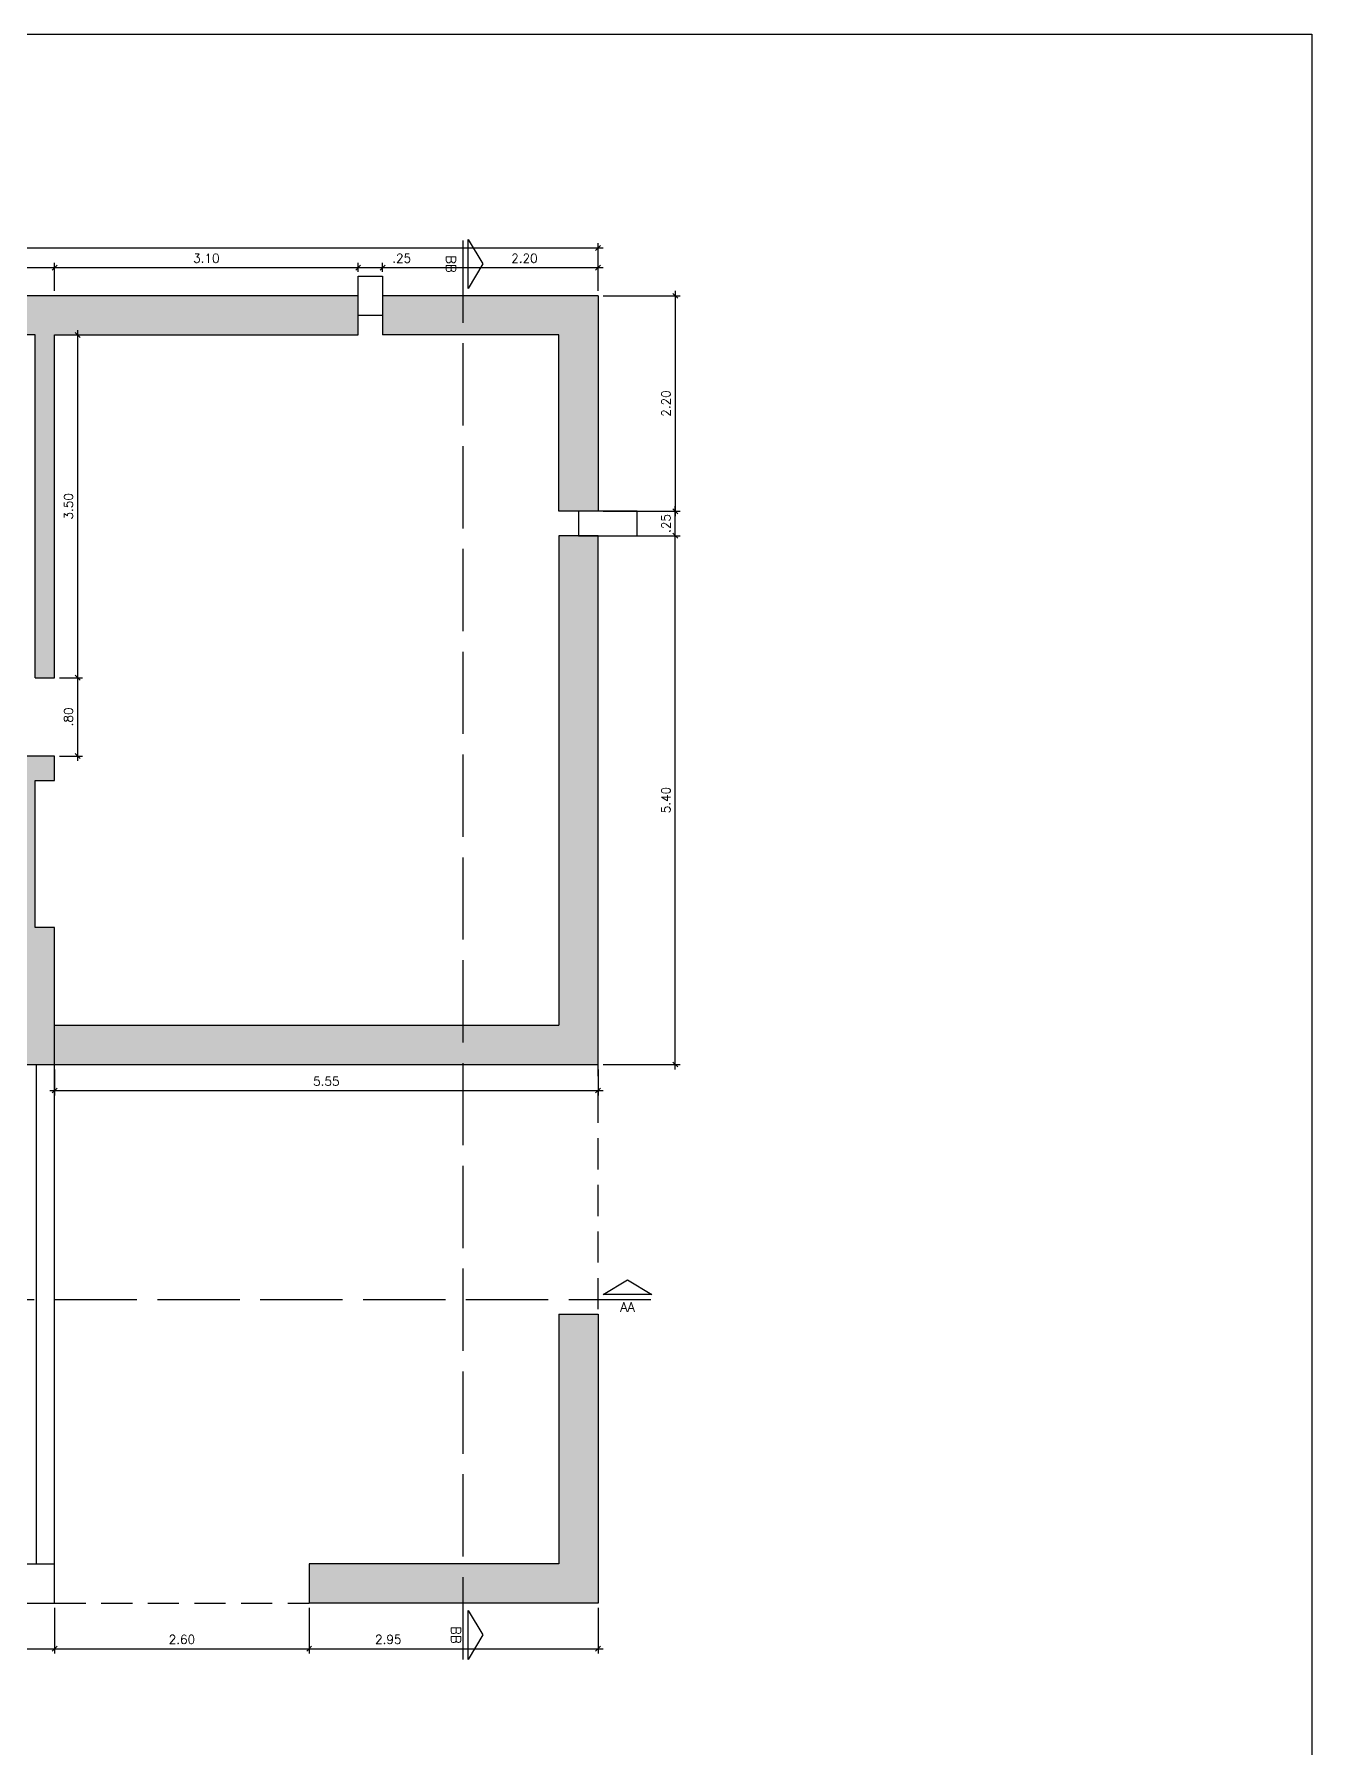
# Model space of a CAD drawing. Header units: millimetres. Extents: x 989.2 to 1073.6, y 1022.3 to 1081.3.
# Drawn here: x 1060.58 to 1073.62, y 1063.77 to 1081.27 of the extents above; entities that cross this region are included whole.
import ezdxf

# ---------------------------------------------------------------- set-up
doc = ezdxf.new("R2010")
doc.units = ezdxf.units.MM
doc.header["$PDMODE"] = 34
doc.linetypes.add('DASHED', pattern=[15, 12, -3])
doc.linetypes.add('DASHED2', pattern=[9.525, 6.35, -3.175])
for name, color, linetype in [('ALVENARIA', 4, 'Continuous'), ('CAIXILHOS', 1, 'Continuous'), ('CORTE', 4, 'Continuous'), ('COTAS', 7, 'Continuous'), ('FL MARGEM', 7, 'Continuous'), ('HACHURA', 253, 'Continuous'), ('PROJEÇÃO', 8, 'DASHED2')]:
    doc.layers.add(name, color=color, linetype=linetype)
doc.styles.add('1.50', font='simplex.shx', dxfattribs={"height": 0.06})
doc.styles.get("Standard").update_dxf_attribs({"font": 'simplex.shx'})
doc.dimstyles.new('1.50', dxfattribs={"dimscale": 0.5, "dimtxt": 0.18, "dimasz": 0.1, "dimexe": 0.1, "dimexo": 0.1, "dimgap": 0.1, "dimtad": 1, "dimzin": 4, "dimdsep": 46, "dimtxsty": 'Standard', "dimblk": 'OBLIQUE', "dimcen": 0.1, "dimdle": 0.1, "dimclrd": 1, "dimclre": 1, "dimclrt": 256, "dimadec": 0, "dimazin": 0, "dimtfac": 1, "dimtmove": 0, "dimatfit": 3, "dimldrblk": 'ORIGIN2', "dimfxl": 1, "dimtolj": 1, "dimarcsym": 1})

# ---------------------------------------------------------------- blocks, each defined once
blk = doc.blocks.new('_Oblique')
at = {"color": 0, "linetype": 'ByBlock', "lineweight": -2}
blk.add_line((-0.5, -0.5), (0.5, 0.5), dxfattribs=at)
blk = doc.blocks.new('*D42')
at = {"layer": 'COTAS', "color": 1, "lineweight": -2, "ltscale": 0.05, "transparency": 16777216}
for p, q in [((1052.937, 1078.65), (1052.937, 1079.139)), ((1066.337, 1078.65), (1066.337, 1079.139)), ((1052.887, 1079.089), (1066.387, 1079.089))]:
    blk.add_line(p, q, dxfattribs=at)
at = {"layer": 'Defpoints', "color": 0, "ltscale": 0.05, "transparency": 16777216}
for p in [(1066.337, 1079.089), (1052.937, 1078.6), (1066.337, 1078.6)]:
    blk.add_point(p, dxfattribs=at)
at = {"layer": 'COTAS', "color": 1, "lineweight": -2, "ltscale": 0.05, "transparency": 16777216, "xscale": 0.05, "yscale": 0.05, "zscale": 0.05, "rotation": 180}
blk.add_blockref('_Oblique', (1052.937, 1079.089), dxfattribs=at)
at = {"layer": 'COTAS', "color": 1, "lineweight": -2, "ltscale": 0.05, "transparency": 16777216, "xscale": 0.05, "yscale": 0.05, "zscale": 0.05}
blk.add_blockref('_Oblique', (1066.337, 1079.089), dxfattribs=at)
at = {"layer": 'COTAS', "ltscale": 0.05, "transparency": 16777216, "insert": (1059.637, 1079.184), "char_height": 0.09, "attachment_point": 5}
blk.add_mtext('\\A1;13.40', dxfattribs=at)
blk = doc.blocks.new('_Origin2')
at = {"color": 0, "linetype": 'ByBlock', "lineweight": -2}
blk.add_line((-0.5, 0), (-1, 0), dxfattribs=at)
for radius in [0.5, 0.25]:
    blk.add_circle((0, 0), radius, dxfattribs=at)
blk = doc.blocks.new('*D41')
at = {"layer": 'COTAS', "color": 1, "lineweight": -2, "ltscale": 0.05, "transparency": 16777216}
for p, q in [((1055.137, 1078.65), (1055.137, 1078.938)), ((1060.787, 1078.65), (1060.787, 1078.938)), ((1055.087, 1078.888), (1060.837, 1078.888))]:
    blk.add_line(p, q, dxfattribs=at)
at = {"layer": 'Defpoints', "color": 0, "ltscale": 0.05, "transparency": 16777216}
for p in [(1060.787, 1078.888), (1055.137, 1078.6), (1060.787, 1078.6)]:
    blk.add_point(p, dxfattribs=at)
at = {"layer": 'COTAS', "color": 1, "lineweight": -2, "ltscale": 0.05, "transparency": 16777216, "xscale": 0.05, "yscale": 0.05, "zscale": 0.05, "rotation": 180}
blk.add_blockref('_Oblique', (1055.137, 1078.888), dxfattribs=at)
at = {"layer": 'COTAS', "color": 1, "lineweight": -2, "ltscale": 0.05, "transparency": 16777216, "xscale": 0.05, "yscale": 0.05, "zscale": 0.05}
blk.add_blockref('_Oblique', (1060.787, 1078.888), dxfattribs=at)
at = {"layer": 'COTAS', "ltscale": 0.05, "transparency": 16777216, "insert": (1057.962, 1078.983), "char_height": 0.09, "attachment_point": 5}
blk.add_mtext('\\A1;5.65', dxfattribs=at)
blk = doc.blocks.new('*D47')
at = {"layer": 'COTAS', "color": 1, "lineweight": -2, "ltscale": 0.05, "transparency": 16777216}
for p, q in [((1060.787, 1065.2), (1060.787, 1064.734)), ((1063.387, 1065.2), (1063.387, 1064.734)), ((1060.737, 1064.784), (1063.437, 1064.784))]:
    blk.add_line(p, q, dxfattribs=at)
at = {"layer": 'Defpoints', "color": 0, "ltscale": 0.05, "transparency": 16777216}
for p in [(1060.787, 1065.25), (1063.387, 1065.25), (1063.387, 1064.784)]:
    blk.add_point(p, dxfattribs=at)
at = {"layer": 'COTAS', "color": 1, "lineweight": -2, "ltscale": 0.05, "transparency": 16777216, "xscale": 0.05, "yscale": 0.05, "zscale": 0.05, "rotation": 180}
blk.add_blockref('_Oblique', (1060.787, 1064.784), dxfattribs=at)
at = {"layer": 'COTAS', "color": 1, "lineweight": -2, "ltscale": 0.05, "transparency": 16777216, "xscale": 0.05, "yscale": 0.05, "zscale": 0.05}
blk.add_blockref('_Oblique', (1063.387, 1064.784), dxfattribs=at)
at = {"layer": 'COTAS', "ltscale": 0.05, "transparency": 16777216, "insert": (1062.087, 1064.879), "char_height": 0.09, "attachment_point": 5}
blk.add_mtext('\\A1;2.60', dxfattribs=at)
blk = doc.blocks.new('*D48')
at = {"layer": 'COTAS', "color": 1, "lineweight": -2, "ltscale": 0.05, "transparency": 16777216}
for p, q in [((1063.387, 1065.2), (1063.387, 1064.734)), ((1066.337, 1065.2), (1066.337, 1064.734)), ((1063.337, 1064.784), (1066.387, 1064.784))]:
    blk.add_line(p, q, dxfattribs=at)
at = {"layer": 'Defpoints', "color": 0, "ltscale": 0.05, "transparency": 16777216}
for p in [(1063.387, 1065.25), (1066.337, 1065.25), (1066.337, 1064.784)]:
    blk.add_point(p, dxfattribs=at)
at = {"layer": 'COTAS', "color": 1, "lineweight": -2, "ltscale": 0.05, "transparency": 16777216, "xscale": 0.05, "yscale": 0.05, "zscale": 0.05, "rotation": 180}
blk.add_blockref('_Oblique', (1063.387, 1064.784), dxfattribs=at)
at = {"layer": 'COTAS', "color": 1, "lineweight": -2, "ltscale": 0.05, "transparency": 16777216, "xscale": 0.05, "yscale": 0.05, "zscale": 0.05}
blk.add_blockref('_Oblique', (1066.337, 1064.784), dxfattribs=at)
at = {"layer": 'COTAS', "ltscale": 0.05, "transparency": 16777216, "insert": (1064.194, 1064.879), "char_height": 0.09, "attachment_point": 5}
blk.add_mtext('\\A1;2.95', dxfattribs=at)
blk = doc.blocks.new('*D49')
at = {"layer": 'COTAS', "color": 1, "lineweight": -2, "ltscale": 0.05, "transparency": 16777216}
for p, q in [((1060.787, 1078.65), (1060.787, 1078.938)), ((1063.887, 1078.844), (1063.887, 1078.938)), ((1060.737, 1078.888), (1063.937, 1078.888))]:
    blk.add_line(p, q, dxfattribs=at)
at = {"layer": 'Defpoints', "color": 0, "ltscale": 0.05, "transparency": 16777216}
for p in [(1063.887, 1078.888), (1063.887, 1078.794), (1060.787, 1078.6)]:
    blk.add_point(p, dxfattribs=at)
at = {"layer": 'COTAS', "color": 1, "lineweight": -2, "ltscale": 0.05, "transparency": 16777216, "xscale": 0.05, "yscale": 0.05, "zscale": 0.05, "rotation": 180}
blk.add_blockref('_Oblique', (1060.787, 1078.888), dxfattribs=at)
at = {"layer": 'COTAS', "color": 1, "lineweight": -2, "ltscale": 0.05, "transparency": 16777216, "xscale": 0.05, "yscale": 0.05, "zscale": 0.05}
blk.add_blockref('_Oblique', (1063.887, 1078.888), dxfattribs=at)
at = {"layer": 'COTAS', "ltscale": 0.05, "transparency": 16777216, "insert": (1062.337, 1078.983), "char_height": 0.09, "attachment_point": 5}
blk.add_mtext('\\A1;3.10', dxfattribs=at)
blk = doc.blocks.new('*D50')
at = {"layer": 'COTAS', "color": 1, "lineweight": -2, "ltscale": 0.05, "transparency": 16777216}
for p, q in [((1063.887, 1078.85), (1063.887, 1078.938)), ((1064.137, 1078.85), (1064.137, 1078.938)), ((1063.837, 1078.888), (1064.137, 1078.888)), ((1064.137, 1078.888), (1064.475, 1078.888))]:
    blk.add_line(p, q, dxfattribs=at)
at = {"layer": 'Defpoints', "color": 0, "ltscale": 0.05, "transparency": 16777216}
for p in [(1063.887, 1078.8), (1064.137, 1078.888), (1064.137, 1078.8)]:
    blk.add_point(p, dxfattribs=at)
at = {"layer": 'COTAS', "color": 1, "lineweight": -2, "ltscale": 0.05, "transparency": 16777216, "xscale": 0.05, "yscale": 0.05, "zscale": 0.05, "rotation": 180}
blk.add_blockref('_Oblique', (1063.887, 1078.888), dxfattribs=at)
at = {"layer": 'COTAS', "color": 1, "lineweight": -2, "ltscale": 0.05, "transparency": 16777216, "xscale": 0.05, "yscale": 0.05, "zscale": 0.05}
blk.add_blockref('_Oblique', (1064.137, 1078.888), dxfattribs=at)
at = {"layer": 'COTAS', "ltscale": 0.05, "transparency": 16777216, "insert": (1064.331, 1078.983), "char_height": 0.09, "attachment_point": 5}
blk.add_mtext('\\A1;.25', dxfattribs=at)
blk = doc.blocks.new('*D51')
at = {"layer": 'COTAS', "color": 1, "lineweight": -2, "ltscale": 0.05, "transparency": 16777216}
for p, q in [((1064.137, 1078.844), (1064.137, 1078.938)), ((1066.337, 1078.65), (1066.337, 1078.938)), ((1064.087, 1078.888), (1066.387, 1078.888))]:
    blk.add_line(p, q, dxfattribs=at)
at = {"layer": 'Defpoints', "color": 0, "ltscale": 0.05, "transparency": 16777216}
for p in [(1064.137, 1078.794), (1066.337, 1078.888), (1066.337, 1078.6)]:
    blk.add_point(p, dxfattribs=at)
at = {"layer": 'COTAS', "color": 1, "lineweight": -2, "ltscale": 0.05, "transparency": 16777216, "xscale": 0.05, "yscale": 0.05, "zscale": 0.05, "rotation": 180}
blk.add_blockref('_Oblique', (1064.137, 1078.888), dxfattribs=at)
at = {"layer": 'COTAS', "color": 1, "lineweight": -2, "ltscale": 0.05, "transparency": 16777216, "xscale": 0.05, "yscale": 0.05, "zscale": 0.05}
blk.add_blockref('_Oblique', (1066.337, 1078.888), dxfattribs=at)
at = {"layer": 'COTAS', "ltscale": 0.05, "transparency": 16777216, "insert": (1065.585, 1078.983), "char_height": 0.09, "attachment_point": 5}
blk.add_mtext('\\A1;2.20', dxfattribs=at)
blk = doc.blocks.new('*D58')
at = {"layer": 'COTAS', "color": 1, "lineweight": -2, "ltscale": 0.05, "transparency": 16777216}
for p, q in [((1060.787, 1065.2), (1060.787, 1064.734)), ((1055.387, 1065), (1055.387, 1064.734)), ((1055.337, 1064.784), (1060.837, 1064.784))]:
    blk.add_line(p, q, dxfattribs=at)
at = {"layer": 'Defpoints', "color": 0, "ltscale": 0.05, "transparency": 16777216}
for p in [(1060.787, 1065.25), (1055.387, 1065.05), (1060.787, 1064.784)]:
    blk.add_point(p, dxfattribs=at)
at = {"layer": 'COTAS', "color": 1, "lineweight": -2, "ltscale": 0.05, "transparency": 16777216, "xscale": 0.05, "yscale": 0.05, "zscale": 0.05, "rotation": 180}
blk.add_blockref('_Oblique', (1055.387, 1064.784), dxfattribs=at)
at = {"layer": 'COTAS', "color": 1, "lineweight": -2, "ltscale": 0.05, "transparency": 16777216, "xscale": 0.05, "yscale": 0.05, "zscale": 0.05}
blk.add_blockref('_Oblique', (1060.787, 1064.784), dxfattribs=at)
at = {"layer": 'COTAS', "ltscale": 0.05, "transparency": 16777216, "insert": (1058.087, 1064.879), "char_height": 0.09, "attachment_point": 5}
blk.add_mtext('\\A1;5.40', dxfattribs=at)
blk = doc.blocks.new('*D124')
at = {"layer": 'COTAS', "color": 1, "lineweight": -2, "ltscale": 0.05, "transparency": 16777216}
for p, q in [((1061.023, 1074.65), (1061.023, 1078.25)), ((1060.837, 1078.2), (1061.073, 1078.2)), ((1060.837, 1074.7), (1061.073, 1074.7))]:
    blk.add_line(p, q, dxfattribs=at)
at = {"layer": 'Defpoints', "color": 0, "ltscale": 0.05, "transparency": 16777216}
for p in [(1060.787, 1078.2), (1061.023, 1078.2), (1060.787, 1074.7)]:
    blk.add_point(p, dxfattribs=at)
at = {"layer": 'COTAS', "color": 1, "lineweight": -2, "ltscale": 0.05, "transparency": 16777216, "xscale": 0.05, "yscale": 0.05, "zscale": 0.05}
for p, rotation in [((1061.023, 1078.2), 90), ((1061.023, 1074.7), 270)]:
    blk.add_blockref('_Oblique', p, dxfattribs=dict(at, rotation=rotation))
at = {"layer": 'COTAS', "ltscale": 0.05, "transparency": 16777216, "insert": (1060.928, 1076.45), "char_height": 0.09, "attachment_point": 5, "rotation": 90}
blk.add_mtext('\\A1;3.50', dxfattribs=at)
blk = doc.blocks.new('*D125')
at = {"layer": 'COTAS', "color": 1, "lineweight": -2, "ltscale": 0.05, "transparency": 16777216}
for p, q in [((1061.023, 1073.85), (1061.023, 1074.75)), ((1060.837, 1074.7), (1061.073, 1074.7)), ((1060.837, 1073.9), (1061.073, 1073.9))]:
    blk.add_line(p, q, dxfattribs=at)
at = {"layer": 'Defpoints', "color": 0, "ltscale": 0.05, "transparency": 16777216}
for p in [(1060.787, 1074.7), (1061.023, 1074.7), (1060.787, 1073.9)]:
    blk.add_point(p, dxfattribs=at)
at = {"layer": 'COTAS', "color": 1, "lineweight": -2, "ltscale": 0.05, "transparency": 16777216, "xscale": 0.05, "yscale": 0.05, "zscale": 0.05}
for p, rotation in [((1061.023, 1074.7), 90), ((1061.023, 1073.9), 270)]:
    blk.add_blockref('_Oblique', p, dxfattribs=dict(at, rotation=rotation))
at = {"layer": 'COTAS', "ltscale": 0.05, "transparency": 16777216, "insert": (1060.928, 1074.3), "char_height": 0.09, "attachment_point": 5, "rotation": 90}
blk.add_mtext('\\A1;.80', dxfattribs=at)
blk = doc.blocks.new('*D126')
at = {"layer": 'COTAS', "color": 1, "lineweight": -2, "ltscale": 0.05, "transparency": 16777216}
for p, q in [((1060.787, 1070.7), (1060.787, 1070.434)), ((1066.337, 1070.7), (1066.337, 1070.434)), ((1060.737, 1070.484), (1066.387, 1070.484))]:
    blk.add_line(p, q, dxfattribs=at)
at = {"layer": 'Defpoints', "color": 0, "ltscale": 0.05, "transparency": 16777216}
for p in [(1060.787, 1070.75), (1066.337, 1070.75), (1066.337, 1070.484)]:
    blk.add_point(p, dxfattribs=at)
at = {"layer": 'COTAS', "color": 1, "lineweight": -2, "ltscale": 0.05, "transparency": 16777216, "xscale": 0.05, "yscale": 0.05, "zscale": 0.05, "rotation": 180}
blk.add_blockref('_Oblique', (1060.787, 1070.484), dxfattribs=at)
at = {"layer": 'COTAS', "color": 1, "lineweight": -2, "ltscale": 0.05, "transparency": 16777216, "xscale": 0.05, "yscale": 0.05, "zscale": 0.05}
blk.add_blockref('_Oblique', (1066.337, 1070.484), dxfattribs=at)
at = {"layer": 'COTAS', "ltscale": 0.05, "transparency": 16777216, "insert": (1063.562, 1070.579), "char_height": 0.09, "attachment_point": 5}
blk.add_mtext('\\A1;5.55', dxfattribs=at)
blk = doc.blocks.new('*D127')
at = {"layer": 'COTAS', "color": 1, "lineweight": -2, "ltscale": 0.05, "transparency": 16777216}
for p, q in [((1066.387, 1076.15), (1067.175, 1076.15)), ((1067.125, 1070.7), (1067.125, 1076.2)), ((1066.387, 1070.75), (1067.175, 1070.75))]:
    blk.add_line(p, q, dxfattribs=at)
at = {"layer": 'Defpoints', "color": 0, "ltscale": 0.05, "transparency": 16777216}
for p in [(1066.337, 1076.15), (1067.125, 1076.15), (1066.337, 1070.75)]:
    blk.add_point(p, dxfattribs=at)
at = {"layer": 'COTAS', "color": 1, "lineweight": -2, "ltscale": 0.05, "transparency": 16777216, "xscale": 0.05, "yscale": 0.05, "zscale": 0.05}
for p, rotation in [((1067.125, 1076.15), 90), ((1067.125, 1070.75), 270)]:
    blk.add_blockref('_Oblique', p, dxfattribs=dict(at, rotation=rotation))
at = {"layer": 'COTAS', "ltscale": 0.05, "transparency": 16777216, "insert": (1067.03, 1073.45), "char_height": 0.09, "attachment_point": 5, "rotation": 90}
blk.add_mtext('\\A1;5.40', dxfattribs=at)
blk = doc.blocks.new('*D128')
at = {"layer": 'COTAS', "color": 1, "lineweight": -2, "ltscale": 0.05, "transparency": 16777216}
for p, q in [((1066.787, 1076.4), (1067.175, 1076.4)), ((1067.125, 1076.1), (1067.125, 1076.45)), ((1066.787, 1076.15), (1067.175, 1076.15))]:
    blk.add_line(p, q, dxfattribs=at)
at = {"layer": 'Defpoints', "color": 0, "ltscale": 0.05, "transparency": 16777216}
for p in [(1066.737, 1076.4), (1067.125, 1076.4), (1066.737, 1076.15)]:
    blk.add_point(p, dxfattribs=at)
at = {"layer": 'COTAS', "color": 1, "lineweight": -2, "ltscale": 0.05, "transparency": 16777216, "xscale": 0.05, "yscale": 0.05, "zscale": 0.05}
for p, rotation in [((1067.125, 1076.4), 90), ((1067.125, 1076.15), 270)]:
    blk.add_blockref('_Oblique', p, dxfattribs=dict(at, rotation=rotation))
at = {"layer": 'COTAS', "ltscale": 0.05, "transparency": 16777216, "insert": (1067.03, 1076.275), "char_height": 0.09, "attachment_point": 5, "rotation": 90}
blk.add_mtext('\\A1;.25', dxfattribs=at)
blk = doc.blocks.new('*D129')
at = {"layer": 'COTAS', "color": 1, "lineweight": -2, "ltscale": 0.05, "transparency": 16777216}
for p, q in [((1066.387, 1078.6), (1067.175, 1078.6)), ((1067.125, 1078.65), (1067.125, 1076.35)), ((1066.387, 1076.4), (1067.175, 1076.4))]:
    blk.add_line(p, q, dxfattribs=at)
at = {"layer": 'Defpoints', "color": 0, "ltscale": 0.05, "transparency": 16777216}
for p in [(1066.337, 1078.6), (1066.337, 1076.4), (1067.125, 1076.4)]:
    blk.add_point(p, dxfattribs=at)
at = {"layer": 'COTAS', "color": 1, "lineweight": -2, "ltscale": 0.05, "transparency": 16777216, "xscale": 0.05, "yscale": 0.05, "zscale": 0.05}
for p, rotation in [((1067.125, 1078.6), 90), ((1067.125, 1076.4), 270)]:
    blk.add_blockref('_Oblique', p, dxfattribs=dict(at, rotation=rotation))
at = {"layer": 'COTAS', "ltscale": 0.05, "transparency": 16777216, "insert": (1067.03, 1077.5), "char_height": 0.09, "attachment_point": 5, "rotation": 90}
blk.add_mtext('\\A1;2.20', dxfattribs=at)

msp = doc.modelspace()

# ---------------------------------------------------------------- hatches: boundary and pattern name
at = {"layer": 'HACHURA', "ltscale": 0.05}
h = msp.add_hatch(color=256, dxfattribs=at)
h.dxf.hatch_style = 1
h.paths.add_polyline_path([(1053.337, 1076.1), (1054.137, 1076.1), (1054.137, 1076.4), (1052.937, 1076.4), (1052.937, 1070.75), (1056.837, 1070.75), (1056.837, 1070.95), (1053.337, 1070.95)])
h.paths.add_polyline_path([(1057.887, 1074.45), (1057.687, 1074.45), (1057.087, 1074.45), (1057.087, 1073.65), (1057.887, 1073.65)])
h.paths.add_polyline_path([(1060.787, 1073.9), (1058.887, 1073.9), (1058.887, 1073.65), (1060.387, 1073.65), (1060.387, 1072.15), (1060.387, 1071.15), (1059.387, 1071.15), (1057.887, 1071.15), (1057.887, 1072.65), (1057.637, 1072.65), (1057.637, 1070.75), (1060.787, 1070.75), (1060.787, 1072.15), (1060.587, 1072.15), (1060.587, 1073.65), (1060.787, 1073.65)])
h.paths.add_polyline_path([(1059.387, 1072.65), (1058.887, 1072.65), (1058.887, 1072.15), (1059.387, 1072.15)], flags=17)
h.paths.add_polyline_path([(1055.437, 1078.2), (1060.587, 1078.2), (1060.587, 1074.7), (1060.787, 1074.7), (1060.787, 1078.2), (1060.787, 1078.6), (1055.137, 1078.6), (1055.137, 1077.4), (1055.437, 1077.4)])
h.paths.add_polyline_path([(1054.137, 1078.6), (1052.937, 1078.6), (1052.937, 1077.4), (1053.637, 1077.4), (1053.637, 1077.65), (1053.887, 1077.65), (1053.887, 1077.9), (1054.137, 1077.9)])
h.paths.add_polyline_path([(1066.337, 1078.6), (1064.137, 1078.6), (1064.137, 1078.2), (1065.937, 1078.2), (1065.937, 1076.4), (1066.337, 1076.4)])
h.paths.add_polyline_path([(1066.337, 1068.2), (1065.937, 1068.2), (1065.937, 1065.65), (1063.387, 1065.65), (1063.387, 1065.25), (1066.337, 1065.25)])
h.paths.add_polyline_path([(1055.137, 1065.65), (1053.337, 1065.65), (1053.337, 1067.45), (1052.937, 1067.45), (1052.937, 1065.25), (1055.137, 1065.25)])
h = msp.add_hatch(color=256, dxfattribs=at)
h.dxf.hatch_style = 1
h.paths.add_polyline_path([(1063.887, 1078.6), (1060.787, 1078.6), (1060.787, 1078.2), (1063.887, 1078.2)])
h.paths.add_polyline_path([(1066.337, 1076.15), (1065.937, 1076.15), (1065.937, 1071.15), (1060.787, 1071.15), (1060.787, 1070.75), (1066.337, 1070.75)])

# ---------------------------------------------------------------- linework, layer by layer
at = {"layer": 'ALVENARIA', "color": 1, "ltscale": 0.05}
for p, q in [((1063.887, 1078.4), (1063.887, 1078.8)), ((1063.887, 1078.8), (1064.137, 1078.8)), ((1064.137, 1078.8), (1064.137, 1078.4)), ((1064.137, 1078.4), (1063.887, 1078.4)), ((1066.137, 1076.4), (1066.137, 1076.15)), ((1066.737, 1076.4), (1066.137, 1076.4)), ((1066.737, 1076.15), (1066.737, 1076.4)), ((1066.137, 1076.15), (1066.737, 1076.15))]:
    msp.add_line(p, q, dxfattribs=at)
at = {"layer": 'ALVENARIA'}
for p, q in [((1060.787, 1078.6), (1055.137, 1078.6)), ((1066.337, 1078.6), (1066.337, 1076.4)), ((1060.587, 1078.2), (1055.437, 1078.2)), ((1060.787, 1073.9), (1058.887, 1073.9)), ((1060.787, 1073.65), (1060.787, 1073.9)), ((1060.587, 1072.15), (1060.587, 1073.65)), ((1060.787, 1072.15), (1060.587, 1072.15)), ((1060.787, 1070.75), (1060.787, 1072.15)), ((1057.637, 1070.75), (1060.787, 1070.75)), ((1065.937, 1068.2), (1065.937, 1065.65)), ((1065.937, 1068.2), (1066.337, 1068.2)), ((1066.337, 1068.2), (1066.337, 1065.25)), ((1065.937, 1065.65), (1063.387, 1065.65)), ((1063.387, 1065.65), (1063.387, 1065.25)), ((1066.337, 1065.25), (1063.387, 1065.25))]:
    msp.add_line(p, q, dxfattribs=at)
at = {"layer": 'ALVENARIA', "color": 2, "ltscale": 0.05}
for p, q in [((1063.887, 1078.6), (1060.787, 1078.6)), ((1063.887, 1078.2), (1063.887, 1078.6)), ((1064.137, 1078.6), (1064.137, 1078.2)), ((1066.337, 1078.6), (1066.337, 1076.4)), ((1060.787, 1078.2), (1063.887, 1078.2)), ((1066.337, 1076.4), (1065.937, 1076.4)), ((1066.337, 1076.15), (1065.937, 1076.15)), ((1065.937, 1076.15), (1065.937, 1071.15)), ((1066.337, 1070.75), (1066.337, 1076.15)), ((1060.787, 1071.15), (1065.937, 1071.15)), ((1060.787, 1070.75), (1066.337, 1070.75))]:
    msp.add_line(p, q, dxfattribs=at)
at = {"layer": 'ALVENARIA', "color": 2}
for p, q in [((1066.337, 1078.6), (1064.137, 1078.6)), ((1065.937, 1078.2), (1064.137, 1078.2)), ((1065.937, 1076.4), (1065.937, 1078.2))]:
    msp.add_line(p, q, dxfattribs=at)
at = {"layer": 'ALVENARIA', "ltscale": 0.05}
for p, q in [((1060.587, 1074.7), (1060.587, 1078.2)), ((1060.787, 1074.7), (1060.787, 1078.2)), ((1060.587, 1074.7), (1060.787, 1074.7)), ((1060.587, 1073.65), (1060.787, 1073.65))]:
    msp.add_line(p, q, dxfattribs=at)
at = {"layer": 'ALVENARIA', "color": 8, "ltscale": 0.002}
for p, q in [((1060.602, 1065.65), (1060.602, 1070.75)), ((1060.787, 1065.65), (1060.787, 1070.75)), ((1055.387, 1065.65), (1060.787, 1065.65)), ((1055.387, 1065.25), (1060.787, 1065.25))]:
    msp.add_line(p, q, dxfattribs=at)
at = {"layer": 'ALVENARIA', "color": 8, "ltscale": 0.05}
msp.add_line((1060.787, 1065.25), (1060.787, 1065.65), dxfattribs=at)
at = {"layer": 'CAIXILHOS', "ltscale": 0.05}
msp.add_line((1060.787, 1070.75), (1060.787, 1071.15), dxfattribs=at)
at = {"layer": 'CORTE', "linetype": 'DASHED', "ltscale": 0.07}
for p, q in [((1064.96, 1064.675), (1064.96, 1079.175)), ((1052.387, 1068.35), (1066.887, 1068.35))]:
    msp.add_line(p, q, dxfattribs=at)
at = {"layer": 'CORTE', "ltscale": 0.05}
for points in [[(1065.16, 1078.925), (1065.01, 1078.675), (1065.01, 1078.925), (1065.01, 1079.175)], [(1066.637, 1068.55), (1066.887, 1068.4), (1066.637, 1068.4), (1066.387, 1068.4)], [(1065.16, 1064.925), (1065.01, 1064.675), (1065.01, 1064.925), (1065.01, 1065.175)]]:
    msp.add_lwpolyline(points, close=True, dxfattribs=at)
at = {"layer": 'FL MARGEM', "ltscale": 0.05}
msp.add_lwpolyline([(989.231, 1081.271), (1073.624, 1081.271), (1073.624, 1022.344), (989.231, 1022.344)], close=True, dxfattribs=at)
at = {"layer": 'PROJEÇÃO', "ltscale": 0.05}
for p, q in [((1066.337, 1068.25), (1066.337, 1070.75)), ((1060.787, 1065.25), (1063.387, 1065.25))]:
    msp.add_line(p, q, dxfattribs=at)

# ---------------------------------------------------------------- texts
at = {"layer": 'CORTE', "ltscale": 0.05, "char_height": 0.1, "attachment_point": 5, "rotation": 270, "style": '1.50'}
for insert in [(1064.835, 1078.925), (1064.885, 1064.925)]:
    msp.add_mtext_dynamic_manual_height_columns('BB', width=0.47749, gutter_width=0.3, heights=[0], dxfattribs=dict(at, insert=insert))
at = {"layer": 'CORTE', "ltscale": 0.05, "insert": (1066.637, 1068.274), "char_height": 0.1, "attachment_point": 5, "style": '1.50'}
msp.add_mtext_dynamic_manual_height_columns('AA', width=0.47749, gutter_width=0.3, heights=[0], dxfattribs=at)

# ---------------------------------------------------------------- dimensions: what is measured, and where the dimension line sits
at = {"layer": 'COTAS', "ltscale": 0.05}
for base, p1, p2, picture, middle in [((1066.337, 1079.089), (1052.937, 1078.6), (1066.337, 1078.6), '*D42', (1059.637, 1079.184)), ((1060.787, 1078.888), (1055.137, 1078.6), (1060.787, 1078.6), '*D41', (1057.962, 1078.983)), ((1063.887, 1078.888), (1060.787, 1078.6), (1063.887, 1078.794), '*D49', (1062.337, 1078.983)), ((1064.137, 1078.888), (1063.887, 1078.8), (1064.137, 1078.8), '*D50', (1064.331, 1078.983)), ((1066.337, 1070.484), (1060.787, 1070.75), (1066.337, 1070.75), '*D126', (1063.562, 1070.579)), ((1060.787, 1064.784), (1055.387, 1065.05), (1060.787, 1065.25), '*D58', (1058.087, 1064.879)), ((1063.387, 1064.784), (1060.787, 1065.25), (1063.387, 1065.25), '*D47', (1062.087, 1064.879))]:
    dim = msp.add_linear_dim(base=base, p1=p1, p2=p2, dimstyle='1.50', dxfattribs=at)
    dim.commit()
    dim.dimension.update_dxf_attribs({"geometry": picture, "text_midpoint": middle})
for base, p1, p2, picture, middle in [((1066.337, 1078.888), (1064.137, 1078.794), (1066.337, 1078.6), '*D51', (1065.585, 1078.888)), ((1066.337, 1064.784), (1063.387, 1065.25), (1066.337, 1065.25), '*D48', (1064.194, 1064.784))]:
    dim = msp.add_linear_dim(base=base, p1=p1, p2=p2, dimstyle='1.50', dxfattribs=at)
    dim.commit()
    dim.dimension.update_dxf_attribs({"geometry": picture, "text_midpoint": middle, "dimtype": 160})
for base, p1, p2, picture, middle in [((1067.125, 1076.4), (1066.337, 1078.6), (1066.337, 1076.4), '*D129', (1067.03, 1077.5)), ((1061.023, 1078.2), (1060.787, 1074.7), (1060.787, 1078.2), '*D124', (1060.928, 1076.45)), ((1067.125, 1076.15), (1066.337, 1070.75), (1066.337, 1076.15), '*D127', (1067.03, 1073.45)), ((1061.023, 1074.7), (1060.787, 1073.9), (1060.787, 1074.7), '*D125', (1060.928, 1074.3))]:
    dim = msp.add_linear_dim(base=base, p1=p1, p2=p2, angle=90, dimstyle='1.50', dxfattribs=at)
    dim.commit()
    dim.dimension.update_dxf_attribs({"geometry": picture, "text_midpoint": middle})
dim = msp.add_linear_dim(base=(1067.125, 1076.4), p1=(1066.737, 1076.15), p2=(1066.737, 1076.4), angle=90, dimstyle='1.50', dxfattribs=at)
dim.commit()
dim.dimension.update_dxf_attribs({"geometry": '*D128', "text_midpoint": (1067.125, 1076.275), "dimtype": 160})

doc.saveas('drawing.dxf')
